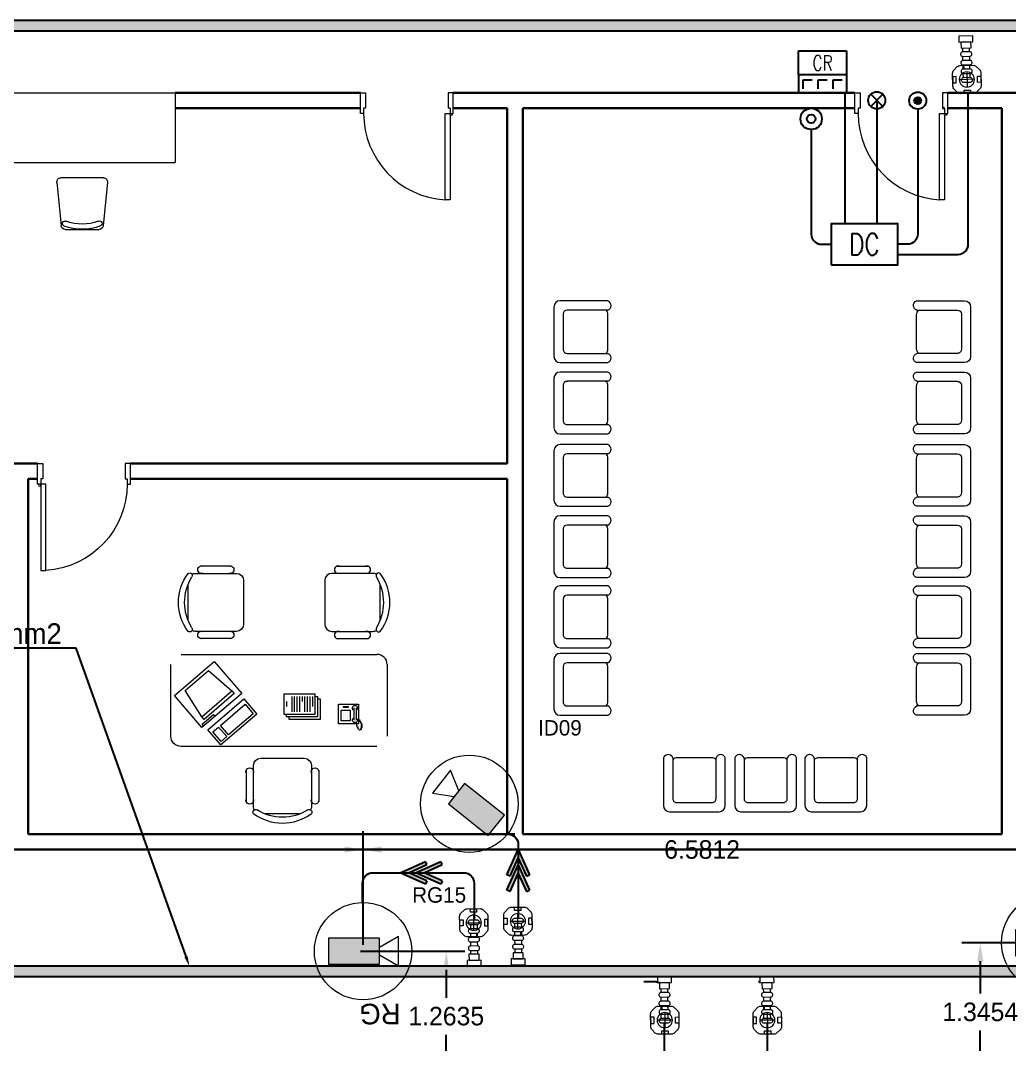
# Model space of a CAD drawing. Extents: x -15 to 352, y 223 to 399.
# Drawn here: x 51 to 60.6, y 346.63 to 356.58 of the extents above; entities that cross this region are included whole.
import ezdxf
from ezdxf import colors
from ezdxf.entities.mleader import LeaderData, LeaderLine
from ezdxf.enums import TextEntityAlignment as Align
from ezdxf.math import Vec2, Vec3

# ---------------------------------------------------------------- set-up
doc = ezdxf.new("R2010")
doc.units = 0
doc.header["$LTSCALE"] = 0.15
doc.linetypes.add('CONTINOUS', pattern=[0])
doc.layers.get('0').update_dxf_attribs({"color": 252})
doc.layers.get('Defpoints').update_dxf_attribs({"color": 252})
for name, color, linetype in [('0 CCTV', 252, 'Continuous'), ('0 sockets', 252, 'Continuous'), ('0 sound', 252, 'Continuous'), ('AUTOINCR', 7, 'Continuous'), ('CCTV', 4, 'Continuous'), ('CPTOOLS-TRAY', 1, 'Continuous'), ('E680G_SEC', 40, 'Continuous'), ('E680T_SEC', 2, 'Continuous')]:
    doc.layers.add(name, color=color, linetype=linetype)
for name, color, linetype, lineweight in [('0 LEGEND', 140, 'Continuous', 0), ('CRITICAL WIRING', 6, 'Continuous', 5), ('DOOR', 252, 'Continuous', 20), ('E-LT-CKT-NM', 7, 'Continuous', 30), ('EL-PULL BOX-50', 3, 'Continuous', 0), ('FUR', 252, 'Continuous', 9), ('sofa', 252, 'Continuous', 9), ('T-CCTV', 7, 'Continuous', 0), ('TMG-LC-ACCEORISE', 1, 'Continuous', 0), ('wall', 252, 'Continuous', 30)]:
    doc.layers.add(name, color=color, linetype=linetype, lineweight=lineweight)
doc.styles.add('GEN_TEXT', font='romans.shx', dxfattribs={"width": 0.8, "height": 250})
doc.styles.add('ROMANS', font='ROMANS.shx', dxfattribs={"width": 0.8})
doc.styles.add('SDC-TEXT-ARB', font='sdc-arb.shx')
doc.dimstyles.get("Standard").update_dxf_attribs({"dimtxt": 0.18, "dimasz": 0.18, "dimexe": 0.18, "dimexo": 0.0625, "dimgap": 0.09, "dimtad": 0, "dimtih": 1, "dimtoh": 1, "dimdec": 4, "dimzin": 0, "dimdsep": 46, "dimtxsty": 'Standard', "dimcen": 0.09, "dimadec": 0, "dimazin": 0, "dimtfac": 1, "dimtdec": 4, "dimtofl": 0, "dimtmove": 0, "dimatfit": 3, "dimfxl": 1, "dimtolj": 1, "dimtzin": 0, "dimarcsym": 0})

# ---------------------------------------------------------------- blocks, each defined once
blk = doc.blocks.new('CHAIR7')
for p, q in [((5.12, 15.04), (17.88, 15.04)), ((0, 9), (0, -9)), ((20, 12), (3, 12)), ((23, -7.44), (23, 7.44)), ((3, -12), (20, -12)), ((5.12, -15), (17.88, -15))]:
    blk.add_line(p, q)
for centre, radius, start, end in [((5.56, 13.54), 1.56, 73.7398, 286.2602), ((17.44, 13.54), 1.56, 253.7398, 106.2602), ((3, 9), 3, 90, 180), ((20, 9), 3, 62.4156, 90), ((22.34, 11.12), 1.1, 53.3099, 212.0274), ((4.82, 0), 19.64, 327.5758, 32.4242), ((7, 0), 20, 323.1301, 36.8699), ((3, -9), 3, 180, 270), ((5.56, -13.5), 1.56, 73.7398, 286.2602), ((17.44, -13.5), 1.56, 253.7398, 106.2602), ((20, -9), 3, 270, 297.5844), ((22.34, -11.12), 1.1, 147.9726, 306.6901)]:
    blk.add_arc(centre, radius, start, end)
blk = doc.blocks.new('RECTANG')
for p, q in [((1, 1), (0, 1)), ((0, 1), (0, 0)), ((1, 0), (1, 1)), ((0, 0), (1, 0))]:
    blk.add_line(p, q)
blk = doc.blocks.new('FNPHONE')
for p, q in [((-7.29, 6.54), (-7.29, 1.54)), ((-6.29, 6.54), (-6.29, 1.54)), ((-3.87, 4.85), (-3.87, 4.85)), ((-2.94, 4.85), (-2.94, 4.85)), ((-2, 4.85), (-2, 4.85)), ((-9.1, 0.22), (-9.7, 0.02)), ((-8.9, 0.62), (-9.5, 0.42)), ((-8.7, 1.02), (-9.3, 0.82)), ((-8.5, 1.42), (-9.1, 1.22)), ((-8.3, 1.82), (-8.9, 1.62)), ((-7.14, 0.56), (-7.5, -0.58)), ((-3.87, 3.91), (-3.87, 3.91)), ((-3.87, 2.97), (-3.87, 2.97)), ((-3.87, 2.03), (-3.87, 2.03)), ((-2.94, 3.91), (-2.94, 3.91)), ((-2.94, 2.97), (-2.94, 2.97)), ((-2.94, 2.03), (-2.94, 2.03)), ((-2, 3.91), (-2, 3.91)), ((-2, 2.97), (-2, 2.97)), ((-2, 2.03), (-2, 2.03)), ((-9.3, -0.18), (-9.9, -0.38)), ((-9.3, -0.58), (-9.9, -0.78)), ((-9.3, -0.98), (-9.9, -1.18)), ((-9.3, -1.38), (-9.9, -1.58)), ((-9.1, -1.78), (-9.7, -1.98)), ((-8.9, -2.18), (-9.5, -2.38)), ((-8.43, -2.46), (-9.03, -2.66)), ((-7.9, -1.98), (-8.5, -2.18)), ((-7.7, -1.58), (-8.3, -1.78)), ((-7.5, -1.18), (-8.1, -1.38)), ((-7.3, -0.78), (-7.9, -0.98))]:
    blk.add_line(p, q)
for centre, start, end in [((-6.79, 6.54), 298.4915, 241.5085), ((-6.79, 1.54), 118.4915, 61.5085)]:
    blk.add_arc(centre, 1.05, start, end)
for p, xscale, yscale, zscale in [((-8.21, 0), 8.20528234483245, 8.104073169521023, 8.20528234483245), ((-4.81, 1.25), 3.75, 4.375, 3.75), ((-4.03, 6.72), 2.03125, 0.46875, 2.03125)]:
    blk.add_blockref('RECTANG', p, dxfattribs=dict(xscale=xscale, yscale=yscale, zscale=zscale))
blk = doc.blocks.new('IBMAT', base_point=(61, 306))
for p, q in [((75, 307), (75, 306)), ((81, 307), (75, 307)), ((81, 306), (81, 307))]:
    blk.add_line(p, q)
at = {"xscale": 21, "yscale": 17, "zscale": 21}
blk.add_blockref('RECTANG', (61, 306), dxfattribs=at)
blk = doc.blocks.new('KEYBOARD', base_point=(60, 294))
for p, xscale, yscale, zscale in [((60, 294), 19, 8, 19), ((61, 295), 13, 5, 13), ((75, 295), 3, 5, 3)]:
    blk.add_blockref('RECTANG', p, dxfattribs=dict(xscale=xscale, yscale=yscale, zscale=zscale))
blk = doc.blocks.new('FNCOMP')
for p, q in [((-6.64, 16.23), (-8.5, 3.5)), ((6.08, 16.23), (-6.64, 16.23)), ((8, 3.5), (6.08, 16.23)), ((-8.5, 3.5), (-8.5, 2.04)), ((8, 3.5), (-8.5, 3.5)), ((-8.5, 2.04), (8, 2.04)), ((8, 2.04), (8, 3.5))]:
    blk.add_line(p, q)
at = {"xscale": 1.033846153846154, "yscale": 1.033846153846154, "zscale": 1.033846153846154}
for name, p in [('IBMAT', (-10.86, 0)), ('KEYBOARD', (-10.05, -10.5))]:
    blk.add_blockref(name, p, dxfattribs=at)
blk = doc.blocks.new('D90')
at = {"layer": 'DOOR'}
for points in [[(0.03, 0.2), (0.03, 1.04), (0.0783, 1.04), (0.0783, 0.2)], [(0.03, 0.2), (0, 0.2), (0, 0), (0.05, 0), (0.05, 0.15), (0.03, 0.15)], [(0.87, 0.2), (0.9, 0.2), (0.9, 0), (0.85, 0), (0.85, 0.15), (0.87, 0.15)]]:
    blk.add_lwpolyline(points, close=True, dxfattribs=at)
blk.add_circle((0.02, 0.21), 0.01, dxfattribs=at)
blk.add_arc((0.0251, 0.1967), 0.8449, 0.22177, 86.38894, dxfattribs=at)
blk = doc.blocks.new('Ch01')
at = {"layer": 'FUR'}
for p, q in [((-0.4994, -0.2046), (-0.4994, 0.207)), ((-0.4554, 0.2468), (-0.0354, 0.2048)), ((0.0006, 0.165), (0.0006, -0.1626)), ((-0.4554, -0.2444), (-0.0354, -0.2024))]:
    blk.add_line(p, q, dxfattribs=at)
for centre, radius, start, end in [((-0.4594, 0.207), 0.04, 84.28941, 180), ((-0.0394, 0.165), 0.04, 0, 84.28941), ((-0.0551, 0.1676), 0.025, 20.52762, 200.52762), ((-0.4994, 0.0012), 0.4494, 339.19348, 20.52762), ((-0.4994, 0.0012), 0.4994, 339.19348, 20.52762), ((-0.0559, -0.1673), 0.025, 159.19348, 339.19348), ((-0.0394, -0.1626), 0.04, 275.71059, 0), ((-0.4594, -0.2046), 0.04, 180, 275.71059)]:
    blk.add_arc(centre, radius, start, end, dxfattribs=at)
blk = doc.blocks.new('ARCH')
at = {"layer": 'DOOR'}
blk.add_line((55.17, 355.725), (55.15, 355.725), dxfattribs=at)
for points in [[(54.33, 355.675), (54.3, 355.675), (54.3, 355.875), (54.35, 355.875), (54.35, 355.725), (54.33, 355.725)], [(59.13, 355.675), (59.1, 355.675), (59.1, 355.875), (59.15, 355.875), (59.15, 355.725), (59.13, 355.725)], [(59.97, 355.675), (60, 355.675), (60, 355.875), (59.95, 355.875), (59.95, 355.725), (59.97, 355.725)], [(55.17, 355.675), (55.17, 354.835), (55.1217, 354.835), (55.1217, 355.675)], [(59.97, 355.675), (59.97, 354.835), (59.9217, 354.835), (59.9217, 355.675)]]:
    blk.add_lwpolyline(points, close=True, dxfattribs=at)
blk.add_lwpolyline([(55.17, 355.725), (55.17, 355.675), (55.2, 355.675), (55.2, 355.875), (55.15, 355.875), (55.15, 355.725)], dxfattribs=at)
for centre in [(55.18, 355.665), (59.98, 355.665)]:
    blk.add_circle(centre, 0.01, dxfattribs=at)
for centre in [(55.1749, 355.6783), (59.9749, 355.6783)]:
    blk.add_arc(centre, 0.8449, 180.22177, 266.38894, dxfattribs=at)
at = {"layer": 'FUR'}
for p, q in [((56.1774, 353.795), (56.1774, 353.315)), ((56.7024, 353.855), (56.2374, 353.855)), ((59.6976, 353.855), (60.1626, 353.855)), ((60.2226, 353.795), (60.2226, 353.315)), ((56.2674, 353.7275), (56.2674, 353.3825)), ((56.7003, 353.765), (56.3049, 353.765)), ((56.7024, 353.39), (56.7024, 353.72)), ((59.6976, 353.39), (59.6976, 353.72)), ((59.6997, 353.765), (60.0951, 353.765)), ((60.1326, 353.7275), (60.1326, 353.3825)), ((56.3049, 353.345), (56.7003, 353.345)), ((60.0951, 353.345), (59.6997, 353.345)), ((56.2374, 353.255), (56.7024, 353.255)), ((60.1626, 353.255), (59.6976, 353.255)), ((56.1774, 353.1032), (56.1774, 352.6232)), ((56.7024, 353.1632), (56.2374, 353.1632)), ((59.6976, 353.1632), (60.1626, 353.1632)), ((60.2226, 353.1032), (60.2226, 352.6232)), ((56.2674, 353.0357), (56.2674, 352.6907)), ((56.7003, 353.0732), (56.3049, 353.0732)), ((56.7024, 352.6982), (56.7024, 353.0282)), ((59.6976, 352.6982), (59.6976, 353.0282)), ((59.6997, 353.0732), (60.0951, 353.0732)), ((60.1326, 353.0357), (60.1326, 352.6907)), ((56.3049, 352.6532), (56.7003, 352.6532)), ((60.0951, 352.6532), (59.6997, 352.6532)), ((56.2374, 352.5632), (56.7024, 352.5632)), ((60.1626, 352.5632), (59.6976, 352.5632)), ((56.1774, 352.3993), (56.1774, 351.9193)), ((56.7024, 352.4593), (56.2374, 352.4593)), ((59.6976, 352.4593), (60.1626, 352.4593)), ((60.2226, 352.3993), (60.2226, 351.9193)), ((56.2674, 352.3318), (56.2674, 351.9868)), ((56.7003, 352.3693), (56.3049, 352.3693)), ((56.7024, 351.9943), (56.7024, 352.3243)), ((59.6976, 351.9943), (59.6976, 352.3243)), ((59.6997, 352.3693), (60.0951, 352.3693)), ((60.1326, 352.3318), (60.1326, 351.9868)), ((56.3049, 351.9493), (56.7003, 351.9493)), ((60.0951, 351.9493), (59.6997, 351.9493)), ((56.2374, 351.8593), (56.7024, 351.8593)), ((60.1626, 351.8593), (59.6976, 351.8593)), ((56.1774, 351.7075), (56.1774, 351.2275)), ((56.7024, 351.7675), (56.2374, 351.7675)), ((59.6976, 351.7675), (60.1626, 351.7675)), ((60.2226, 351.7075), (60.2226, 351.2275)), ((56.2674, 351.64), (56.2674, 351.295)), ((56.7003, 351.6775), (56.3049, 351.6775)), ((56.7024, 351.3025), (56.7024, 351.6325)), ((59.6976, 351.3025), (59.6976, 351.6325)), ((59.6997, 351.6775), (60.0951, 351.6775)), ((60.1326, 351.64), (60.1326, 351.295)), ((56.3049, 351.2575), (56.7003, 351.2575)), ((60.0951, 351.2575), (59.6997, 351.2575)), ((56.2374, 351.1675), (56.7024, 351.1675)), ((60.1626, 351.1675), (59.6976, 351.1675)), ((56.1774, 351.0258), (56.1774, 350.5458)), ((56.7024, 351.0858), (56.2374, 351.0858)), ((59.6976, 351.0858), (60.1626, 351.0858)), ((60.2226, 351.0258), (60.2226, 350.5458)), ((56.2674, 350.9583), (56.2674, 350.6133)), ((56.7003, 350.9958), (56.3049, 350.9958)), ((56.7024, 350.6208), (56.7024, 350.9508)), ((59.6976, 350.6208), (59.6976, 350.9508)), ((59.6997, 350.9958), (60.0951, 350.9958)), ((60.1326, 350.9583), (60.1326, 350.6133)), ((56.3049, 350.5758), (56.7003, 350.5758)), ((60.0951, 350.5758), (59.6997, 350.5758)), ((56.2374, 350.4858), (56.7024, 350.4858)), ((56.7024, 350.4301), (56.2374, 350.4301)), ((60.1626, 350.4858), (59.6976, 350.4858)), ((59.6976, 350.4301), (60.1626, 350.4301)), ((56.1774, 350.3701), (56.1774, 349.8901)), ((56.2674, 350.3026), (56.2674, 349.9576)), ((56.7003, 350.3401), (56.3049, 350.3401)), ((59.6997, 350.3401), (60.0951, 350.3401)), ((60.1326, 350.3026), (60.1326, 349.9576)), ((60.2226, 350.3701), (60.2226, 349.8901)), ((56.7024, 349.9651), (56.7024, 350.2951)), ((59.6976, 349.9651), (59.6976, 350.2951)), ((56.3049, 349.9201), (56.7003, 349.9201)), ((60.0951, 349.9201), (59.6997, 349.9201)), ((56.2374, 349.8301), (56.7024, 349.8301)), ((60.1626, 349.8301), (59.6976, 349.8301)), ((57.2413, 349.4178), (57.2413, 348.9528)), ((57.3313, 349.4158), (57.3313, 349.0203)), ((57.7063, 349.4178), (57.3763, 349.4178)), ((57.7513, 349.0203), (57.7513, 349.4158)), ((57.8413, 348.9528), (57.8413, 349.4178)), ((57.9331, 349.4178), (57.9331, 348.9528)), ((58.0231, 349.4158), (58.0231, 349.0203)), ((58.3981, 349.4178), (58.0681, 349.4178)), ((58.4431, 349.0203), (58.4431, 349.4158)), ((58.5331, 348.9528), (58.5331, 349.4178)), ((58.6148, 349.4178), (58.6148, 348.9528)), ((58.7048, 349.4158), (58.7048, 349.0203)), ((59.0798, 349.4178), (58.7498, 349.4178)), ((59.1248, 349.0203), (59.1248, 349.4158)), ((59.2148, 348.9528), (59.2148, 349.4178)), ((57.3688, 348.9828), (57.7138, 348.9828)), ((58.0606, 348.9828), (58.4056, 348.9828)), ((58.7423, 348.9828), (59.0873, 348.9828)), ((57.3013, 348.8928), (57.7813, 348.8928)), ((57.9931, 348.8928), (58.4731, 348.8928)), ((58.6748, 348.8928), (59.1548, 348.8928))]:
    blk.add_line(p, q, dxfattribs=at)
for centre, major_axis, start_param, end_param in [((56.2374, 353.795), (0.0424, 0.0424), 0.785398, 2.356194), ((56.6848, 353.8104), (-0.0339, 0.0339), 2.685296, 5.122584), ((56.3049, 353.7275), (-0.0265, 0.0265), -0.785398, 0.785398), ((56.6424, 353.72), (-0.0424, 0.0424), 3.926991, 4.775053), ((56.6424, 353.39), (0.0424, 0.0424), 4.649725, 5.497787), ((56.2374, 353.315), (-0.0424, 0.0424), 0.785398, 2.356194), ((56.3049, 353.3825), (0.0265, 0.0265), 2.356194, 3.926991), ((56.6848, 353.2996), (0.0339, 0.0339), 4.302194, 6.739482), ((56.2374, 353.1032), (0.0424, 0.0424), 0.785398, 2.356194), ((56.6848, 353.1186), (-0.0339, 0.0339), 2.685296, 5.122584), ((56.3049, 353.0357), (-0.0265, 0.0265), -0.785398, 0.785398), ((56.6424, 353.0282), (-0.0424, 0.0424), 3.926991, 4.775053), ((56.3049, 352.6907), (0.0265, 0.0265), 2.356194, 3.926991), ((56.6424, 352.6982), (0.0424, 0.0424), 4.649725, 5.497787), ((56.2374, 352.6232), (-0.0424, 0.0424), 0.785398, 2.356194), ((56.6848, 352.6078), (0.0339, 0.0339), 4.302194, 6.739482), ((56.2374, 352.3993), (0.0424, 0.0424), 0.785398, 2.356194), ((56.6848, 352.4147), (-0.0339, 0.0339), 2.685296, 5.122584), ((56.3049, 352.3318), (-0.0265, 0.0265), -0.785398, 0.785398), ((56.6424, 352.3243), (-0.0424, 0.0424), 3.926991, 4.775053), ((56.6424, 351.9943), (0.0424, 0.0424), 4.649725, 5.497787), ((56.2374, 351.9193), (-0.0424, 0.0424), 0.785398, 2.356194), ((56.3049, 351.9868), (0.0265, 0.0265), 2.356194, 3.926991), ((56.6848, 351.9039), (0.0339, 0.0339), 4.302194, 6.739482), ((56.2374, 351.7075), (0.0424, 0.0424), 0.785398, 2.356194), ((56.6848, 351.7229), (-0.0339, 0.0339), 2.685296, 5.122584), ((56.3049, 351.64), (-0.0265, 0.0265), -0.785398, 0.785398), ((56.6424, 351.6325), (-0.0424, 0.0424), 3.926991, 4.775053), ((56.6424, 351.3025), (0.0424, 0.0424), 4.649725, 5.497787), ((56.2374, 351.2275), (-0.0424, 0.0424), 0.785398, 2.356194), ((56.3049, 351.295), (0.0265, 0.0265), 2.356194, 3.926991), ((56.6848, 351.2121), (0.0339, 0.0339), 4.302194, 6.739482), ((56.2374, 351.0258), (0.0424, 0.0424), 0.785398, 2.356194), ((56.6848, 351.0412), (-0.0339, 0.0339), 2.685296, 5.122584), ((56.3049, 350.9583), (-0.0265, 0.0265), -0.785398, 0.785398), ((56.6424, 350.9508), (-0.0424, 0.0424), 3.926991, 4.775053), ((56.3049, 350.6133), (0.0265, 0.0265), 2.356194, 3.926991), ((56.6424, 350.6208), (0.0424, 0.0424), 4.649725, 5.497787), ((56.2374, 350.5458), (-0.0424, 0.0424), 0.785398, 2.356194), ((56.6848, 350.5305), (0.0339, 0.0339), 4.302194, 6.739482), ((56.2374, 350.3701), (0.0424, 0.0424), 0.785398, 2.356194), ((56.6848, 350.3855), (-0.0339, 0.0339), 2.685296, 5.122584), ((56.3049, 350.3026), (-0.0265, 0.0265), -0.785398, 0.785398), ((56.6424, 350.2951), (-0.0424, 0.0424), 3.926991, 4.775053), ((56.3049, 349.9576), (0.0265, 0.0265), 2.356194, 3.926991), ((56.6424, 349.9651), (0.0424, 0.0424), 4.649725, 5.497787), ((56.6848, 349.8747), (0.0339, 0.0339), 4.302194, 6.739482), ((56.2374, 349.8901), (-0.0424, 0.0424), 0.785398, 2.356194), ((57.2859, 349.4003), (0.0339, 0.0339), 5.826889, 8.264177), ((57.3763, 349.3578), (0.0424, 0.0424), 0.785398, 1.63346), ((57.7063, 349.3578), (-0.0424, 0.0424), 4.649725, 5.497787), ((57.7967, 349.4003), (-0.0339, 0.0339), 4.302194, 6.739482), ((57.9777, 349.4003), (0.0339, 0.0339), 5.826889, 8.264177), ((58.0681, 349.3578), (0.0424, 0.0424), 0.785398, 1.63346), ((58.3981, 349.3578), (-0.0424, 0.0424), 4.649725, 5.497787), ((58.4885, 349.4003), (-0.0339, 0.0339), 4.302194, 6.739482), ((58.6594, 349.4003), (0.0339, 0.0339), 5.826889, 8.264177), ((58.7498, 349.3578), (0.0424, 0.0424), 0.785398, 1.63346), ((59.0798, 349.3578), (-0.0424, 0.0424), 4.649725, 5.497787), ((59.1701, 349.4003), (-0.0339, 0.0339), 4.302194, 6.739482), ((57.3688, 349.0203), (0.0265, 0.0265), 2.356194, 3.926991), ((57.7138, 349.0203), (-0.0265, 0.0265), 2.356194, 3.926991), ((58.0606, 349.0203), (0.0265, 0.0265), 2.356194, 3.926991), ((58.4056, 349.0203), (-0.0265, 0.0265), 2.356194, 3.926991), ((58.7423, 349.0203), (0.0265, 0.0265), 2.356194, 3.926991), ((59.0873, 349.0203), (-0.0265, 0.0265), 2.356194, 3.926991), ((57.3013, 348.9528), (-0.0424, 0.0424), 0.785398, 2.356194), ((57.7813, 348.9528), (0.0424, 0.0424), 3.926991, 5.497787), ((57.9931, 348.9528), (-0.0424, 0.0424), 0.785398, 2.356194), ((58.4731, 348.9528), (0.0424, 0.0424), 3.926991, 5.497787), ((58.6748, 348.9528), (-0.0424, 0.0424), 0.785398, 2.356194), ((59.1548, 348.9528), (0.0424, 0.0424), 3.926991, 5.497787)]:
    blk.add_ellipse(centre, major_axis=major_axis, ratio=1, start_param=start_param, end_param=end_param, dxfattribs=at)
at = {"layer": 'FUR', "extrusion": (0, 0, -1)}
for centre, major_axis, start_param, end_param in [((59.7152, 353.8104), (0.0339, 0.0339), 2.685296, 5.122584), ((60.1626, 353.795), (-0.0424, 0.0424), 0.785398, 2.356194), ((59.7576, 353.72), (0.0424, 0.0424), 3.926991, 4.775053), ((60.0951, 353.7275), (0.0265, 0.0265), -0.785398, 0.785398), ((59.7576, 353.39), (-0.0424, 0.0424), 4.649725, 5.497787), ((59.7152, 353.2996), (-0.0339, 0.0339), 4.302194, 6.739482), ((60.0951, 353.3825), (-0.0265, 0.0265), 2.356194, 3.926991), ((60.1626, 353.315), (0.0424, 0.0424), 0.785398, 2.356194), ((59.7152, 353.1186), (0.0339, 0.0339), 2.685296, 5.122584), ((60.1626, 353.1032), (-0.0424, 0.0424), 0.785398, 2.356194), ((59.7576, 353.0282), (0.0424, 0.0424), 3.926991, 4.775053), ((60.0951, 353.0357), (0.0265, 0.0265), -0.785398, 0.785398), ((59.7576, 352.6982), (-0.0424, 0.0424), 4.649725, 5.497787), ((60.0951, 352.6907), (-0.0265, 0.0265), 2.356194, 3.926991), ((59.7152, 352.6078), (-0.0339, 0.0339), 4.302194, 6.739482), ((60.1626, 352.6232), (0.0424, 0.0424), 0.785398, 2.356194), ((59.7152, 352.4147), (0.0339, 0.0339), 2.685296, 5.122584), ((60.1626, 352.3993), (-0.0424, 0.0424), 0.785398, 2.356194), ((59.7576, 352.3243), (0.0424, 0.0424), 3.926991, 4.775053), ((60.0951, 352.3318), (0.0265, 0.0265), -0.785398, 0.785398), ((59.7576, 351.9943), (-0.0424, 0.0424), 4.649725, 5.497787), ((59.7152, 351.9039), (-0.0339, 0.0339), 4.302194, 6.739482), ((60.0951, 351.9868), (-0.0265, 0.0265), 2.356194, 3.926991), ((60.1626, 351.9193), (0.0424, 0.0424), 0.785398, 2.356194), ((59.7152, 351.7229), (0.0339, 0.0339), 2.685296, 5.122584), ((60.1626, 351.7075), (-0.0424, 0.0424), 0.785398, 2.356194), ((59.7576, 351.6325), (0.0424, 0.0424), 3.926991, 4.775053), ((60.0951, 351.64), (0.0265, 0.0265), -0.785398, 0.785398), ((59.7576, 351.3025), (-0.0424, 0.0424), 4.649725, 5.497787), ((59.7152, 351.2121), (-0.0339, 0.0339), 4.302194, 6.739482), ((60.0951, 351.295), (-0.0265, 0.0265), 2.356194, 3.926991), ((60.1626, 351.2275), (0.0424, 0.0424), 0.785398, 2.356194), ((59.7152, 351.0412), (0.0339, 0.0339), 2.685296, 5.122584), ((60.1626, 351.0258), (-0.0424, 0.0424), 0.785398, 2.356194), ((59.7576, 350.9508), (0.0424, 0.0424), 3.926991, 4.775053), ((60.0951, 350.9583), (0.0265, 0.0265), -0.785398, 0.785398), ((59.7576, 350.6208), (-0.0424, 0.0424), 4.649725, 5.497787), ((60.0951, 350.6133), (-0.0265, 0.0265), 2.356194, 3.926991), ((59.7152, 350.5305), (-0.0339, 0.0339), 4.302194, 6.739482), ((60.1626, 350.5458), (0.0424, 0.0424), 0.785398, 2.356194), ((59.7152, 350.3855), (0.0339, 0.0339), 2.685296, 5.122584), ((60.1626, 350.3701), (-0.0424, 0.0424), 0.785398, 2.356194), ((59.7576, 350.2951), (0.0424, 0.0424), 3.926991, 4.775053), ((60.0951, 350.3026), (0.0265, 0.0265), -0.785398, 0.785398), ((59.7152, 349.8747), (-0.0339, 0.0339), 4.302194, 6.739482), ((59.7576, 349.9651), (-0.0424, 0.0424), 4.649725, 5.497787), ((60.0951, 349.9576), (-0.0265, 0.0265), 2.356194, 3.926991), ((60.1626, 349.8901), (0.0424, 0.0424), 0.785398, 2.356194)]:
    blk.add_ellipse(centre, major_axis=major_axis, ratio=1, start_param=start_param, end_param=end_param, dxfattribs=at)
at = {"layer": 'sofa'}
for p, q in [((49.5, 355.875), (52.5, 355.875)), ((52.5, 355.875), (52.5, 355.2)), ((49.5, 355.2), (52.5, 355.2)), ((52.5594, 350.4214), (54.4594, 350.4214)), ((54.5594, 350.3214), (54.5594, 349.627))]:
    blk.add_line(p, q, dxfattribs=at)
blk.add_lwpolyline([(54.4594, 349.527), (52.5594, 349.527, -0.414214), (52.4594, 349.627), (52.4594, 350.3214)], format="xyb", dxfattribs=at)
for points in [[(53.5579, 350.0386), (53.8579, 350.0386), (53.8579, 349.8386), (53.5579, 349.8386), (53.5579, 350.0386)], [(53.8579, 350.0136), (53.8829, 350.0136), (53.8829, 349.8136), (53.5829, 349.8136), (53.5829, 349.8386)], [(53.6329, 350.0136), (53.6329, 349.8636)], [(53.6579, 350.0136), (53.6579, 349.8636)], [(53.6829, 350.0136), (53.6829, 349.8636)], [(53.7079, 350.0136), (53.7079, 349.8636)], [(53.7329, 350.0136), (53.7329, 349.9636)], [(53.7579, 350.0136), (53.7579, 349.8636)], [(53.7829, 350.0136), (53.7829, 349.8636)], [(53.8079, 350.0136), (53.8079, 349.8636)], [(53.8329, 350.0136), (53.8329, 349.9136)], [(53.5829, 349.9636), (53.5829, 349.9136)], [(53.8829, 349.9886), (53.9079, 349.9886), (53.9079, 349.7886), (53.6079, 349.7886), (53.6079, 349.8136)]]:
    blk.add_lwpolyline(points, dxfattribs=at)
blk.add_arc((54.4594, 350.3214), 0.1, 0, 90, dxfattribs=at)
at = {"layer": 'wall'}
for p, q in [((54.3, 355.875), (52.5, 355.875)), ((55.8, 355.875), (55.2, 355.875)), ((59.1, 355.875), (55.8, 355.875)), ((63.9, 355.875), (60, 355.875)), ((54.3, 355.725), (52.5, 355.725)), ((55.725, 355.725), (55.2, 355.725)), ((55.725, 355.725), (55.725, 352.275)), ((59.1, 355.725), (55.875, 355.725)), ((55.875, 355.725), (55.875, 348.675)), ((59.97, 355.725), (59.95, 355.725)), ((60.525, 355.725), (60, 355.725)), ((60.525, 355.725), (60.525, 348.675)), ((55.875, 355.125), (55.875, 348.675)), ((51.1663, 352.275), (50.8337, 352.275)), ((55.725, 352.275), (52.0663, 352.275)), ((51.075, 352.125), (51.075, 348.675)), ((51.1663, 352.125), (51.075, 352.125)), ((55.725, 352.125), (52.0663, 352.125)), ((55.725, 352.125), (55.725, 348.675)), ((51.075, 348.675), (55.8, 348.675)), ((60.525, 348.675), (55.875, 348.675)), ((60.525, 348.675), (55.875, 348.675)), ((60.525, 348.675), (55.875, 348.675)), ((56.3513, 348.675), (55.875, 348.675)), ((56.3513, 348.675), (55.875, 348.675)), ((58.725, 348.675), (56.3513, 348.675)), ((57.9044, 348.675), (59.4201, 348.675)), ((60.525, 348.675), (58.3013, 348.675)), ((60.525, 348.675), (58.725, 348.675)), ((60.525, 348.675), (58.875, 348.675)), ((59.4201, 348.675), (60.525, 348.675)), ((46.125, 348.525), (55.8, 348.525)), ((55.725, 348.525), (55.65, 348.525)), ((55.725, 348.525), (55.65, 348.525)), ((55.725, 348.525), (55.65, 348.525)), ((82.275, 348.525), (55.7239, 348.525)), ((65.4, 348.525), (55.7239, 348.525)), ((65.325, 348.525), (55.7239, 348.525)), ((57.8, 348.525), (55.7239, 348.525))]:
    blk.add_line(p, q, dxfattribs=at)
at = {"layer": 'DOOR', "xscale": -1, "rotation": 180}
blk.add_blockref('D90', (51.1663, 352.275), dxfattribs=at)
at = {"layer": 'sofa', "yscale": 0.0234375, "zscale": 0.0234375}
for name, p, xscale in [('CHAIR7', (53.1658, 350.9262), -0.0234375), ('CHAIR7', (53.9529, 350.9262), 0.0234375), ('FNPHONE', (54.087, 349.7473), -0.0234375)]:
    blk.add_blockref(name, p, dxfattribs=dict(at, xscale=xscale))
for name, p, xscale, rotation in [('FNCOMP', (52.9549, 349.8751), -0.02343749999997079, 40.60129464521547), ('CHAIR7', (53.5428, 349.4124), -0.0234375, 90)]:
    blk.add_blockref(name, p, dxfattribs=dict(at, xscale=xscale, rotation=rotation))
at = {"layer": 'wall', "xscale": -1, "rotation": 90}
blk.add_blockref('Ch01', (51.6001, 354.55), dxfattribs=at)
blk = doc.blocks.new('ES-dc')
at = {"layer": 'E680G_SEC', "linetype": 'Continuous'}
blk.add_lwpolyline([(-3.9, -2.4), (3.9, -2.4), (3.9, 2.4), (-3.9, 2.4)], close=True, dxfattribs=at)
at = {"layer": 'E680T_SEC', "style": 'GEN_TEXT', "width": 0.8, "flags": 8}
blk.add_attdef('DC', text='', height=2.5, dxfattribs=at).set_placement((0, 0), align=Align.MIDDLE)
blk = doc.blocks.new('ES-crk')
at = {"color": 3}
for p, q in [((-4, 3), (-4, 7)), ((-4, 7), (4, 7)), ((4, 7), (4, 3)), ((4, 3), (-4, 3)), ((-4, 3), (-4, 0)), ((-3.25, 0.68), (-3.25, 2.18)), ((-3.25, 2.18), (-1.75, 2.18)), ((-0.75, 0.68), (-0.75, 2.18)), ((-0.75, 2.18), (0.75, 2.18)), ((1.75, 0.68), (1.75, 2.18)), ((1.75, 2.18), (3.25, 2.18)), ((4, 3), (4, 0)), ((-4, 0), (4, 0))]:
    blk.add_line(p, q, dxfattribs=at)
at = {"layer": 'E680T_SEC', "color": 3, "style": 'ROMANS', "width": 0.75}
blk.add_text('CR', height=2.5, dxfattribs=at).set_placement((0, 5), align=Align.MIDDLE_CENTER)
blk = doc.blocks.new('ES-dru')
at = {"color": 3}
for radius in [2.5, 1]:
    blk.add_circle((0, 2.5), radius, dxfattribs=at)
blk = doc.blocks.new('ES-mdl')
at = {"color": 2}
for p, q in [((1.41, 0.59), (-1.41, 3.41)), ((-1.41, 0.59), (1.41, 3.41))]:
    blk.add_line(p, q, dxfattribs=at)
blk.add_circle((0, 2), 2, dxfattribs=at)
blk = doc.blocks.new('ML')
at = {"layer": 'E680G_SEC', "lineweight": 0, "xscale": 100, "yscale": 100, "zscale": 100}
blk.add_blockref('ES-mdl', (92178, 46802), dxfattribs=at)
at = {"layer": 'CRITICAL WIRING', "color": 2, "style": 'SDC-TEXT-ARB'}
blk.add_attdef('ML', (92431, 46839), '', height=160, dxfattribs=at)
blk = doc.blocks.new('DOOR CONTACT')
h = blk.add_hatch(color=2)
h.dxf.hatch_style = 1
h.paths.add_polyline_path([(38.25, 273.11, 1), (34.95, 273.11, 1)])
at = {"color": 2}
for radius in [4, 1.65]:
    blk.add_circle((36.6, 273.11), radius, dxfattribs=at)
blk = doc.blocks.new('DC')
at = {"xscale": 50, "yscale": 50, "zscale": 50}
blk.add_blockref('DOOR CONTACT', (90291, 34327), dxfattribs=at)
at = {"layer": 'CRITICAL WIRING', "color": 2, "style": 'SDC-TEXT-ARB'}
blk.add_attdef('DC', (92368, 47784), '', height=157, dxfattribs=at)
blk = doc.blocks.new('JUNCTION BOX 2')
at = {"layer": 'TMG-LC-ACCEORISE', "color": 1, "ltscale": 0.4}
blk.add_lwpolyline([(-27, -85), (27, -85, 0.198912), (40.5, -79.4), (53.9, -66, 0.198912), (59.5, -52.5), (59.5, 1.5, 0.198912), (53.9, 15), (40.5, 28.4, 0.198912), (27, 34), (-27, 34, 0.198912), (-40.5, 28.4), (-53.9, 15, 0.198912), (-59.5, 1.5), (-59.5, -25.5), (-59.5, -52.5, 0.198912), (-53.9, -66), (-40.5, -79.4, 0.198912)], format="xyb", close=True, dxfattribs=at)
for points in [[(-14.2, 34), (12.2, 34), (12.2, 19.6), (-14.2, 19.6)], [(-59.5, -12.3), (-59.5, -38.7), (-45.1, -38.7), (-45.1, -12.3)], [(59.5, -12.3), (59.5, -38.7), (45.1, -38.7), (45.1, -12.3)], [(-14.2, -85), (12.2, -85), (12.2, -70.6), (-14.2, -70.6)]]:
    blk.add_lwpolyline(points, close=True, dxfattribs=at)
at = {"layer": 'TMG-LC-ACCEORISE', "color": 1}
for points in [[(0, 6.7), (0, -57.7)], [(-32.2, -25.5), (32.2, -25.5)]]:
    blk.add_lwpolyline(points, dxfattribs=at)
blk.add_circle((0, -25.5), 32.2, dxfattribs=at)
blk = doc.blocks.new('EMT CON. ADAPTER')
at = {"linetype": 'CONTINOUS'}
for points in [[(-60, 25), (-60, -25), (-30, -25), (-30, 25)], [(0, 35), (-30, 35), (-30, -35), (0, -35)]]:
    blk.add_lwpolyline(points, close=True, dxfattribs=at)
blk = doc.blocks.new('WERG')
at = {"layer": '0 LEGEND', "color": 1, "ltscale": 0.05}
for p, q in [((-42.9, 16.2), (-42.9, -16.3)), ((-27.5, 26.2), (-32.9, 26.2)), ((-17.5, 16.9), (0, 16.9)), ((-17.5, -16.3), (-17.5, 16.2)), ((-32.9, -26.3), (-27.5, -26.3)), ((-17.5, -16.9), (0, -16.9))]:
    blk.add_line(p, q, dxfattribs=at)
for centre, start, end in [((-32.9, 16.2), 90.0002, 180.0002), ((-27.5, 16.2), 0.0002, 90.0002), ((-32.9, -16.3), 180.0002, 270.0002), ((-27.5, -16.3), 270.0002, 0.0002)]:
    blk.add_arc(centre, 10, start, end, dxfattribs=at)
blk = doc.blocks.new('*U75')
at = {"layer": '0 LEGEND', "ltscale": 0.05}
for p in [(-188.7, 0), (-145.8, 0), (-102.9, 0), (-60, 0)]:
    blk.add_blockref('WERG', p, dxfattribs=at)
at = {"layer": '0 LEGEND', "ltscale": 0.05, "xscale": -1, "rotation": 180}
blk.add_blockref('EMT CON. ADAPTER', (0, 0), dxfattribs=at)
blk = doc.blocks.new('dd')
at = {"layer": 'EL-PULL BOX-50', "xscale": -0.001952159549914251, "yscale": 0.001952159549914252, "zscale": 0.001952159549914252, "rotation": 270.4385235983306}
blk.add_blockref('*U75', (0, 0), dxfattribs=at)
at = {"layer": 'EL-PULL BOX-50', "extrusion": (-0.000106033, 0.013854, 0.999904), "xscale": -0.002296658294016838, "yscale": 0.002296658294016836, "zscale": 0.002296658294016828, "rotation": 0.4385656867152221}
blk.add_blockref('JUNCTION BOX 2', (0.0028, -0.3647, -0.0012), dxfattribs=at)
blk = doc.blocks.new('*U105')
at = {"layer": 'CPTOOLS-TRAY'}
h = blk.add_hatch(color=0, dxfattribs=at)
h.dxf.hatch_style = 1
h.paths.add_polyline_path([(0.05, 37.7116), (-0.05, 37.7116), (-0.05, 0), (0.05, 0)])
at = {"layer": 'CPTOOLS-TRAY', "color": 0}
blk.add_lwpolyline([(0.05, 37.7116), (-0.05, 37.7116), (-0.05, 0), (0.05, 0)], close=True, dxfattribs=at)
blk = doc.blocks.new('*U107')
at = {"layer": 'CPTOOLS-TRAY'}
h = blk.add_hatch(color=0, dxfattribs=at)
h.dxf.hatch_style = 1
h.paths.add_polyline_path([(0.05, 17.1746), (-0.05, 17.1746), (-0.05, 0), (0.05, 0)])
at = {"layer": 'CPTOOLS-TRAY', "color": 0}
blk.add_lwpolyline([(0.05, 17.1746), (-0.05, 17.1746), (-0.05, 0), (0.05, 0)], close=True, dxfattribs=at)
blk = doc.blocks.new('X4I0P7S6Y6')
at = {"layer": '0 sockets', "color": 0}
for name, p, rotation in [('*U107', (45.5538, 356.5268), 270), ('*U105', (83.2654, 347.3401), 90)]:
    blk.add_blockref(name, p, dxfattribs=dict(at, rotation=rotation))
blk = doc.blocks.new('LEGEND_dwg_CCTV DOME-1155345-TELECOMMUNICATION LEGEND_ GENERAL NOTES _SYMBOLS _ ABBREVIATIONS')
at = {"layer": 'T-CCTV'}
blk.add_hatch(color=256, dxfattribs=at).paths.add_polyline_path([(255, -95.2), (-120.1, -95.2), (-120.1, 95.2), (255, 95.2)], flags=0)
at = {"layer": 'T-CCTV', "flags": 128}
for points in [[(-120.1, 27.6), (-261.6, 107.6), (-261.6, -107.6), (-120.1, -27.6)], [(255, -95.2), (255, 95.2), (-120.1, 95.2), (-120.1, -95.2), (255, -95.2)]]:
    blk.add_lwpolyline(points, dxfattribs=at)
at = {"layer": 'T-CCTV'}
blk.add_circle((0, 0), 358.2, dxfattribs=at)
blk = doc.blocks.new('RG CAMERA')
at = {"layer": 'CCTV', "xscale": 1.150579243575653, "yscale": 1.150579243575653, "zscale": 1.150579243575653}
blk.add_blockref('LEGEND_dwg_CCTV DOME-1155345-TELECOMMUNICATION LEGEND_ GENERAL NOTES _SYMBOLS _ ABBREVIATIONS', (101764.5, 50919.3), dxfattribs=at)
at = {"layer": 'E-LT-CKT-NM', "style": 'SDC-TEXT-ARB'}
blk.add_attdef('RG', (101447, 51364.5), '', height=326.1, dxfattribs=at)
blk = doc.blocks.new('ID CAMERA')
at = {"layer": 'CCTV', "color": 6, "xscale": 1.150579243575653, "yscale": 1.150579243575653, "zscale": 1.150579243575653}
blk.add_blockref('LEGEND_dwg_CCTV DOME-1155345-TELECOMMUNICATION LEGEND_ GENERAL NOTES _SYMBOLS _ ABBREVIATIONS', (0, 0), dxfattribs=at)
at = {"layer": 'E-LT-CKT-NM', "color": 1, "style": 'SDC-TEXT-ARB'}
blk.add_attdef('ID', (-127.3, 492.1), '', height=326.1, dxfattribs=at)
blk = doc.blocks.new('*D137')
at = {"layer": '0 sockets', "color": 0, "lineweight": -2, "transparency": 16777216}
for p, q in [((54.2988, 347.5385), (55.3125, 347.5385)), ((55.1325, 347.3585), (55.1325, 347.0867)), ((55.1325, 346.455), (55.1325, 346.7267)), ((54.2988, 346.275), (55.3125, 346.275))]:
    blk.add_line(p, q, dxfattribs=at)
at = {"layer": '0 sockets', "color": 0, "transparency": 16777216}
for points in [[(55.1025, 347.3585), (55.1625, 347.3585), (55.1325, 347.5385)], [(55.1025, 346.455), (55.1625, 346.455), (55.1325, 346.275)]]:
    blk.add_solid(points, dxfattribs=at)
at = {"layer": 'Defpoints', "color": 0, "transparency": 16777216}
for p in [(54.2363, 347.5385), (54.2363, 346.275), (55.1325, 346.275)]:
    blk.add_point(p, dxfattribs=at)
at = {"layer": '0 sockets', "color": 0, "transparency": 16777216, "insert": (55.1325, 346.9067), "char_height": 0.18, "attachment_point": 5}
blk.add_mtext('\\A1;1.2635', dxfattribs=at)
blk = doc.blocks.new('*D138')
at = {"layer": '0 sockets', "color": 0, "lineweight": -2, "transparency": 16777216}
for p, q in [((60.9331, 347.6204), (60.136, 347.6204)), ((60.316, 347.4404), (60.316, 347.1277)), ((60.316, 346.455), (60.316, 346.7677)), ((61.9577, 346.275), (60.136, 346.275))]:
    blk.add_line(p, q, dxfattribs=at)
at = {"layer": '0 sockets', "color": 0, "transparency": 16777216}
for points in [[(60.286, 347.4404), (60.346, 347.4404), (60.316, 347.6204)], [(60.286, 346.455), (60.346, 346.455), (60.316, 346.275)]]:
    blk.add_solid(points, dxfattribs=at)
at = {"layer": 'Defpoints', "color": 0, "transparency": 16777216}
for p in [(60.316, 347.6204), (60.9956, 347.6204), (62.0202, 346.275)]:
    blk.add_point(p, dxfattribs=at)
at = {"layer": '0 sockets', "color": 0, "transparency": 16777216, "insert": (60.316, 346.9477), "char_height": 0.18, "attachment_point": 5}
blk.add_mtext('\\A1;1.3454', dxfattribs=at)
blk = doc.blocks.new('*D142')
at = {"layer": '0 sockets', "color": 0, "lineweight": -2, "transparency": 16777216}
for p, q in [((46.4807, 347.6168), (46.4807, 348.705)), ((54.3254, 347.601), (54.3254, 348.705)), ((46.6607, 348.525), (49.863, 348.525)), ((54.1454, 348.525), (50.943, 348.525))]:
    blk.add_line(p, q, dxfattribs=at)
at = {"layer": '0 sockets', "color": 0, "transparency": 16777216}
for points in [[(46.6607, 348.555), (46.6607, 348.495), (46.4807, 348.525)], [(54.1454, 348.555), (54.1454, 348.495), (54.3254, 348.525)]]:
    blk.add_solid(points, dxfattribs=at)
at = {"layer": 'Defpoints', "color": 0, "transparency": 16777216}
for p in [(54.3254, 348.525), (46.4807, 347.5543), (54.3254, 347.5385)]:
    blk.add_point(p, dxfattribs=at)
at = {"layer": '0 sockets', "color": 0, "transparency": 16777216, "insert": (50.403, 348.525), "char_height": 0.18, "attachment_point": 5}
blk.add_mtext('\\A1;7.8447', dxfattribs=at)
blk = doc.blocks.new('*D143')
at = {"layer": '0 sockets', "color": 0, "lineweight": -2, "transparency": 16777216}
for p, q in [((54.3254, 347.601), (54.3254, 348.705)), ((60.9065, 347.6829), (60.9065, 348.705)), ((54.5054, 348.525), (57.106, 348.525)), ((60.7265, 348.525), (58.126, 348.525))]:
    blk.add_line(p, q, dxfattribs=at)
at = {"layer": '0 sockets', "color": 0, "transparency": 16777216}
for points in [[(54.5054, 348.555), (54.5054, 348.495), (54.3254, 348.525)], [(60.7265, 348.555), (60.7265, 348.495), (60.9065, 348.525)]]:
    blk.add_solid(points, dxfattribs=at)
at = {"layer": 'Defpoints', "color": 0, "transparency": 16777216}
for p in [(60.9065, 348.525), (60.9065, 347.6204), (54.3254, 347.5385)]:
    blk.add_point(p, dxfattribs=at)
at = {"layer": '0 sockets', "color": 0, "transparency": 16777216, "insert": (57.616, 348.525), "char_height": 0.18, "attachment_point": 5}
blk.add_mtext('\\A1;6.5812', dxfattribs=at)
blk = doc.blocks.new('ds')
h = blk.add_hatch(color=2)
h.dxf.hatch_style = 1
h.paths.add_polyline_path([(0.2593, 0.0792), (0.2452, 0.1105), (0, 0), (0.2452, -0.1105), (0.2593, -0.0792), (0.0836, 0)])
at = {"layer": '0 sockets', "color": 3}
for points in [[(0.2452, -0.1105), (0, 0), (0.2452, 0.1105)], [(0.2593, 0.0792), (0.2452, 0.1105)], [(0.2593, -0.0792), (0.0836, 0), (0.2593, 0.0792)], [(0.2593, -0.0792), (0.2452, -0.1105)]]:
    blk.add_lwpolyline(points, dxfattribs=at)
blk = doc.blocks.new('qa')
h = blk.add_hatch(color=1)
h.dxf.hatch_style = 1
h.paths.add_polyline_path([(0.2593, 0.0792), (0.2452, 0.1105), (0, 0), (0.2452, -0.1105), (0.2593, -0.0792), (0.0836, 0)])
h.paths.add_polyline_path([(0.4084, 0.0792), (0.3943, 0.1105), (0.1491, 0), (0.3943, -0.1105), (0.4084, -0.0792), (0.2326, 0)])
h = blk.add_hatch(color=1)
h.dxf.hatch_style = 1
h.paths.add_polyline_path([(0.2593, 0.0792), (0.2452, 0.1105), (0, 0), (0.2452, -0.1105), (0.2593, -0.0792), (0.0836, 0)])
at = {"layer": '0 sockets', "color": 3}
for p in [(0, 0), (0.1491, 0)]:
    blk.add_blockref('ds', p, dxfattribs=at)

msp = doc.modelspace()

# ---------------------------------------------------------------- linework, layer by layer
at = {"layer": '0 sockets', "color": 3}
for points in [[(58.78533, 355.875), (59, 355.875), (59, 354.60308)], [(59.31124, 355.80252), (59.31124, 354.60308)], [(59.70915, 355.79963), (59.70915, 355.76545)], [(55.40312, 347.39134), (55.40312, 347.3913)]]:
    msp.add_lwpolyline(points, dxfattribs=at)
for points in [[(59.51498, 354.30612), (60.1, 354.30612, 0.4142136), (60.2, 354.40612), (60.2, 355.875)], [(59.70915, 355.71663), (59.70915, 354.50393, -0.4142136), (59.60915, 354.40393), (59.51492, 354.40393)], [(58.67492, 355.5187), (58.67492, 354.50393, 0.4142136), (58.77492, 354.40393), (58.86761, 354.40393)], [(55.725, 348.675), (55.73151, 348.675, -0.4142136), (55.83151, 348.575), (55.83151, 347.8583)], [(54.32044, 348.01113), (54.32044, 348.2, -0.4142136), (54.42044, 348.3), (55.30312, 348.3, -0.4142136), (55.40312, 348.2), (55.40312, 347.84346)], [(57.18235, 347.23593, 0.0825474), (57.15, 347.2413), (57.05113, 347.2413)], [(57.20194, 347.22676, 0.029818), (57.19141, 347.23233, 0.029818)], [(58.17777, 347.24022, 0.0397714), (58.16418, 347.2413), (58.16331, 347.2413)], [(56.52301, 345.96091), (57.15, 345.96091, 0.4142136), (57.25, 346.06091), (57.25, 346.83914)], [(58.32914, 340.01668), (58.32835, 340.01668, -0.4142136), (58.25, 340.09503), (58.25, 346.83918)]]:
    msp.add_lwpolyline(points, format="xyb", dxfattribs=at)

# ---------------------------------------------------------------- block references
at = {"layer": '0 CCTV', "color": 2}
ref = msp.add_blockref('ID CAMERA', (55.35654, 348.97), dxfattribs=dict(at, xscale=0.001147, yscale=0.001147, zscale=0.001147, rotation=321.3829233018669))
ref.add_attrib('ID', 'ID', (55.59476, 349.50214), dxfattribs={"layer": 'E-LT-CKT-NM', "color": 1, "height": 0.003741, "rotation": 321.382923, "style": 'SDC-TEXT-ARB'})
ref = msp.add_blockref('RG CAMERA', (177.7195, 406.02486), dxfattribs=dict(at, xscale=0.001147, yscale=0.001147, zscale=0.001147, rotation=180))
ref.add_attrib('RG', 'RG', (61.35984, 347.10979), dxfattribs={"layer": 'E-LT-CKT-NM', "height": 0.2, "rotation": 180, "style": 'SDC-TEXT-ARB'})
ref = msp.add_blockref('RG CAMERA', (171.04931, 405.94292), dxfattribs=dict(at, xscale=0.001147, yscale=0.001147, zscale=0.001147, rotation=180))
ref.add_attrib('RG', 'RG', (54.68964, 347.02785), dxfattribs={"layer": 'E-LT-CKT-NM', "height": 0.2, "rotation": 180, "style": 'SDC-TEXT-ARB'})
at = {"layer": '0 sockets', "color": 3}
for name, p in [('ARCH', (0, 0)), ('dd', (57.25022, 347.2913)), ('dd', (58.24566, 347.2913))]:
    msp.add_blockref(name, p, dxfattribs=at)
at = {"layer": '0 sockets', "color": 3, "xscale": 0.058103, "yscale": 0.058103, "zscale": 0.058103}
msp.add_blockref('ES-crk', (58.78533, 355.875), dxfattribs=at)
at = {"layer": '0 sockets', "color": 3, "xscale": 0.000415, "yscale": 0.000415, "zscale": 0.000415}
for name, p, rotation in [('ML', (97.56502, 375.30823), 180), ('DC', (39.79652, 394.02987), 270)]:
    msp.add_blockref(name, p, dxfattribs=dict(at, rotation=rotation))
at = {"layer": '0 sockets', "color": 2, "xscale": 0.04150225, "yscale": 0.04150225, "zscale": 0.04150225, "rotation": 180}
msp.add_blockref('ES-dru', (58.67492, 355.72625), dxfattribs=at)
at = {"layer": '0 sockets', "color": 3}
ref = msp.add_blockref('ES-dc', (59.19126, 354.40393), dxfattribs=dict(at, xscale=0.0830045, yscale=0.0830045, zscale=0.0830045))
ref.add_attrib('DC', 'DC', dxfattribs={"layer": 'E680T_SEC', "height": 0.207511, "style": 'GEN_TEXT', "width": 0.8}).set_placement((59.19126, 354.40393), align=Align.MIDDLE)
at = {"layer": '0 sockets', "color": 6, "rotation": 270}
msp.add_blockref('qa', (55.83151, 348.525), dxfattribs=at)
at = {"layer": '0 sockets', "color": 6}
msp.add_blockref('qa', (54.68621, 348.3), dxfattribs=at)
at = {"layer": '0 sockets', "color": 3, "rotation": 180}
for p in [(55.40312, 347.3913), (55.83151, 347.40614)]:
    msp.add_blockref('dd', p, dxfattribs=at)
at = {"layer": '0 sound', "color": 1}
msp.add_blockref('X4I0P7S6Y6', (0.00005, 0.00124), dxfattribs=at)
at = {"layer": '0 sound', "color": 3, "rotation": 0.9624613850056492}
msp.add_blockref('dd', (60.17568, 356.42801), dxfattribs=at)

# ---------------------------------------------------------------- texts
at = {"layer": 'AUTOINCR', "color": 1}
for s, p in [('ID09', (56.02439, 349.58785)), ('RG15', (54.80158, 347.96467))]:
    msp.add_text(s, height=0.15, dxfattribs=at).set_placement(p, align=Align.BOTTOM_LEFT)

# ---------------------------------------------------------------- dimensions: what is measured, and where the dimension line sits
at = {"layer": '0 sockets', "color": 6}
for base, p1, p2, picture, middle in [((54.32537, 348.525), (46.48066, 347.5543), (54.32537, 347.53846), '*D142', (50.40302, 348.525)), ((60.90653, 348.525), (54.32537, 347.53846), (60.90653, 347.6204), '*D143', (57.61595, 348.525))]:
    dim = msp.add_linear_dim(base=base, p1=p1, p2=p2, dimstyle='Standard', dxfattribs=at)
    dim.commit()
    dim.dimension.update_dxf_attribs({"geometry": picture, "text_midpoint": middle})
for base, p1, p2, picture, middle in [((60.316, 347.6204), (62.02016, 346.275), (60.99557, 347.6204), '*D138', (60.316, 346.9477)), ((55.13247, 346.275), (54.23634, 347.53846), (54.23634, 346.275), '*D137', (55.13247, 346.90673))]:
    dim = msp.add_linear_dim(base=base, p1=p1, p2=p2, angle=90, dimstyle='Standard', dxfattribs=at)
    dim.commit()
    dim.dimension.update_dxf_attribs({"geometry": picture, "text_midpoint": middle})

# ---------------------------------------------------------------- leaders
at = {"layer": '0 sockets', "color": 3}
ml = msp.add_multileader_mtext('Standard', dxfattribs=at)
ml.set_content('PART05 TRUNK 100x50x1.5 mm2', color=3)
ml.set_leader_properties()
ml.build(insert=Vec2(0, 0))
ml.multileader.update_dxf_attribs({"text_left_attachment_type": 6, "text_right_attachment_type": 6, "dogleg_length": 0.1, "arrow_head_size": 0.1})
ctx = ml.context
ctx.base_point, ctx.char_height, ctx.arrow_head_size, ctx.landing_gap_size = Vec3(46.42754, 350.48313), 0.2, 0.1, 0.04
ctx.left_attachment, ctx.right_attachment, ctx.text_align_type = 6, 6, 2
notes = []
notes.append((ctx, [(0, (1, 1, 0), (51.54087, 350.48313), (-1, 0), 0.1, [(0, [(52.64017, 347.3913)], 0, [])])]))
ctx.mtext.insert, ctx.mtext.width, ctx.mtext.alignment, ctx.mtext.flow_direction = Vec3(51.40087, 350.72313), 4.9854325, 3, 5
for ctx, leaders in notes:
    for number, flags, end, landing, length, lines in leaders:
        leader = LeaderData()
        leader.index, (leader.has_last_leader_line, leader.has_dogleg_vector, leader.attachment_direction) = number, flags
        leader.last_leader_point, leader.dogleg_vector, leader.dogleg_length = Vec3(end), Vec3(landing), length
        for number, points, colour, breaks in lines:
            line = LeaderLine()
            line.index, line.vertices, line.color, line.breaks = number, Vec3.list(points), colors.encode_raw_color(colour), breaks
            leader.lines.append(line)
        ctx.leaders.append(leader)

doc.saveas('drawing.dxf')
